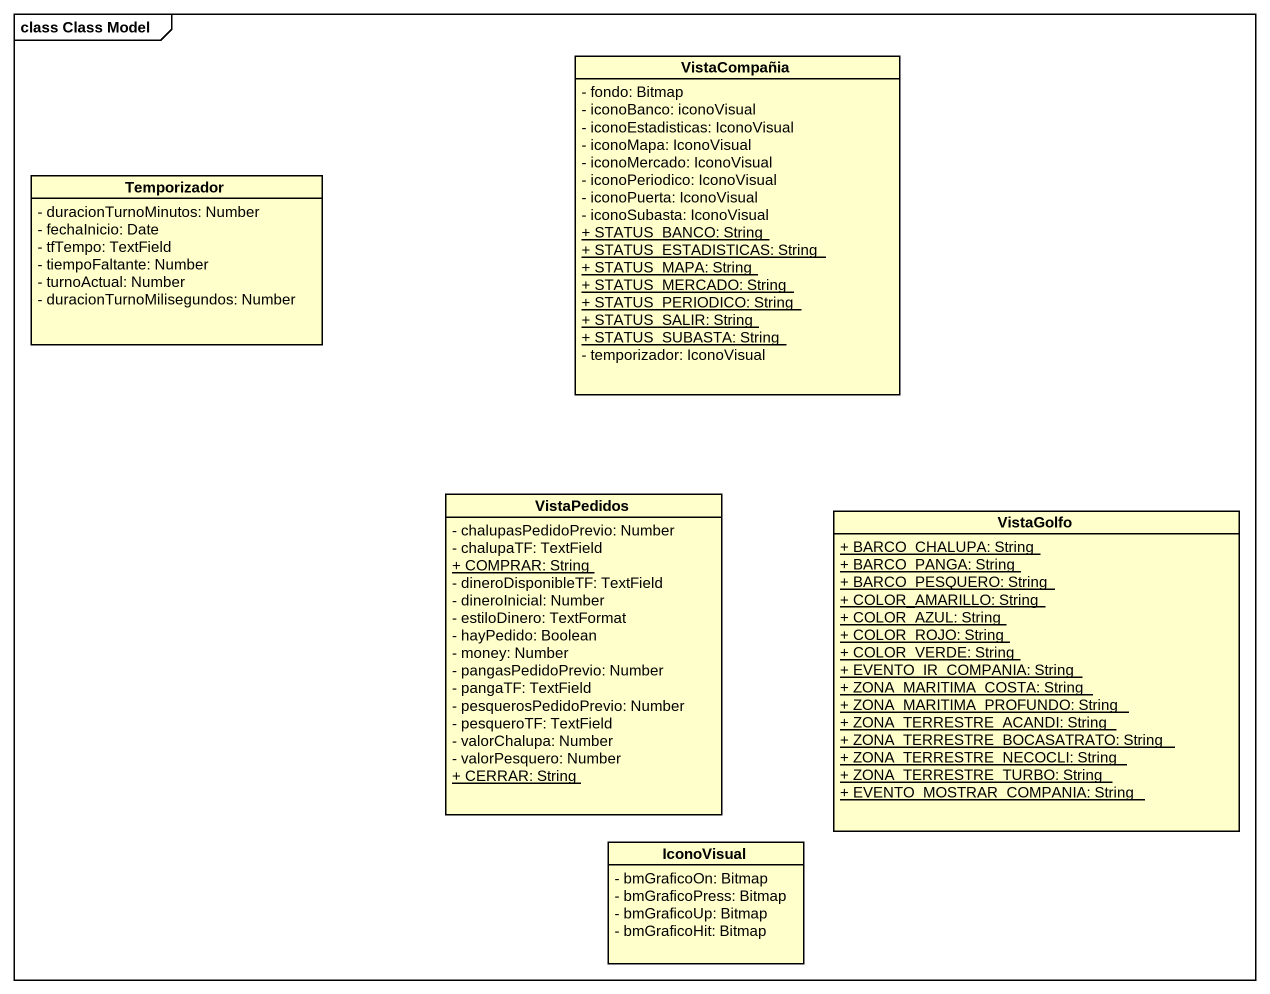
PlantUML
@startuml
mainframe class Class Model
hide circle
hide empty members
skinparam classAttributeIconSize 0
class VistaCompañia {
  - fondo: Bitmap
  - iconoBanco: iconoVisual
  - iconoEstadisticas: IconoVisual
  - iconoMapa: IconoVisual
  - iconoMercado: IconoVisual
  - iconoPeriodico: IconoVisual
  - iconoPuerta: IconoVisual
  - iconoSubasta: IconoVisual
  {static} + STATUS_BANCO: String
  {static} + STATUS_ESTADISTICAS: String
  {static} + STATUS_MAPA: String
  {static} + STATUS_MERCADO: String
  {static} + STATUS_PERIODICO: String
  {static} + STATUS_SALIR: String
  {static} + STATUS_SUBASTA: String
  - temporizador: IconoVisual
}
class Temporizador {
  - duracionTurnoMinutos: Number
  - fechaInicio: Date
  - tfTempo: TextField
  - tiempoFaltante: Number
  - turnoActual: Number
  - duracionTurnoMilisegundos: Number
}
class VistaPedidos {
  - chalupasPedidoPrevio: Number
  - chalupaTF: TextField
  {static} + COMPRAR: String
  - dineroDisponibleTF: TextField
  - dineroInicial: Number
  - estiloDinero: TextFormat
  - hayPedido: Boolean
  - money: Number
  - pangasPedidoPrevio: Number
  - pangaTF: TextField
  - pesquerosPedidoPrevio: Number
  - pesqueroTF: TextField
  - valorChalupa: Number
  - valorPesquero: Number
  {static} + CERRAR: String
}
class VistaGolfo {
  {static} + BARCO_CHALUPA: String
  {static} + BARCO_PANGA: String
  {static} + BARCO_PESQUERO: String
  {static} + COLOR_AMARILLO: String
  {static} + COLOR_AZUL: String
  {static} + COLOR_ROJO: String
  {static} + COLOR_VERDE: String
  {static} + EVENTO_IR_COMPANIA: String
  {static} + ZONA_MARITIMA_COSTA: String
  {static} + ZONA_MARITIMA_PROFUNDO: String
  {static} + ZONA_TERRESTRE_ACANDI: String
  {static} + ZONA_TERRESTRE_BOCASATRATO: String
  {static} + ZONA_TERRESTRE_NECOCLI: String
  {static} + ZONA_TERRESTRE_TURBO: String
  {static} + EVENTO_MOSTRAR_COMPANIA: String
}
class IconoVisual {
  - bmGraficoOn: Bitmap
  - bmGraficoPress: Bitmap
  - bmGraficoUp: Bitmap
  - bmGraficoHit: Bitmap
}
@enduml
